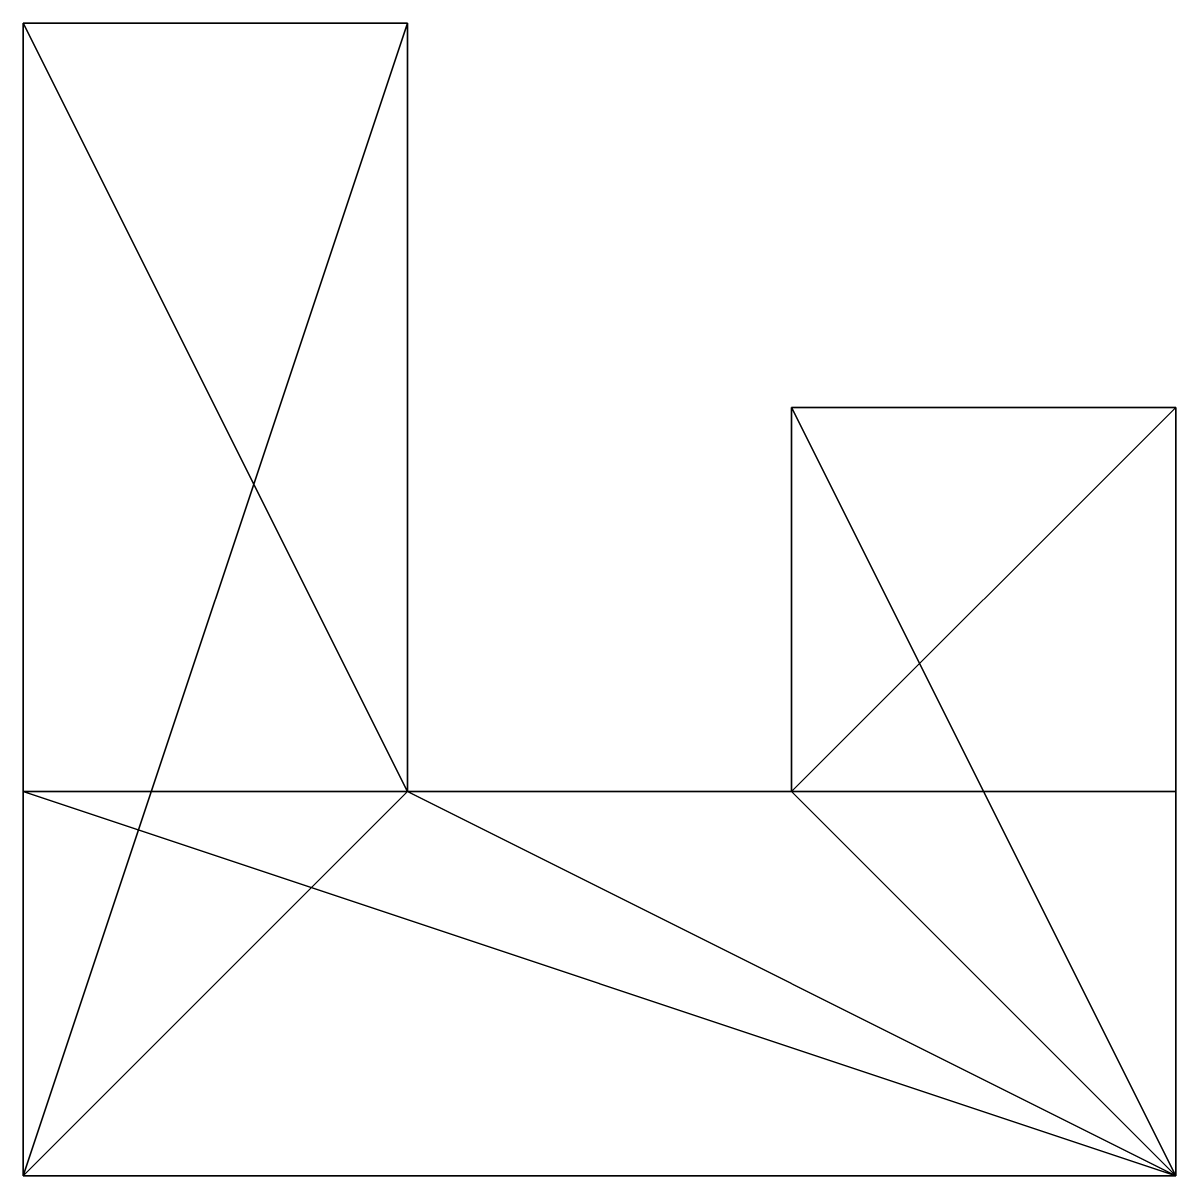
# Model space of a CAD drawing. Extents: x 0 to 3, y 0 to 3.
import ezdxf

# ---------------------------------------------------------------- set-up
doc = ezdxf.new("R2010")
doc.units = 0
doc.layers.get('0').update_dxf_attribs({"linetype": 'CONTINUOUS'})

# ---------------------------------------------------------------- blocks, each defined once
blk = doc.blocks.new('*U6')
at = {"color": 7}
mesh = blk.add_polyface(dxfattribs=at)
corners = [(0, 3), (0, 3, 1), (1, 3), (1, 3, 1)]
mesh.append_faces([[corners[k] for k in face] for face in [(0, 1, 2)]], dxfattribs={"vtx1": -1, "color": 7})
mesh.append_faces([[corners[k] for k in face] for face in [(1, 3, 2)]], dxfattribs={"vtx2": -1, "color": 7})
mesh = blk.add_polyface(dxfattribs=at)
corners = [(1, 1, 1), (0, 3, 1), (0, 1, 1), (1, 3, 1)]
mesh.append_faces([[corners[k] for k in face] for face in [(0, 1, 2)]], dxfattribs={"vtx0": -1, "color": 7})
mesh.append_faces([[corners[k] for k in face] for face in [(0, 3, 1)]], dxfattribs={"vtx2": -1, "color": 7})
mesh = blk.add_polyface(dxfattribs=at)
corners = [(0, 1, 3), (0, 1, 1), (0, 0), (0, 0, 3), (0, 3), (0, 3, 1)]
mesh.append_faces([[corners[k] for k in face] for face in [(1, 4, 2)]], dxfattribs={"vtx0": -1, "vtx2": -1, "color": 7})
mesh.append_faces([[corners[k] for k in face] for face in [(0, 1, 2)]], dxfattribs={"vtx1": -1, "vtx2": -1, "color": 7})
mesh.append_faces([[corners[k] for k in face] for face in [(2, 3, 0), (1, 5, 4)]], dxfattribs={"vtx2": -1, "color": 7})
mesh = blk.add_polyface(dxfattribs=at)
corners = [(0, 0), (1, 1), (3, 0), (1, 3), (0, 3), (3, 1)]
mesh.append_faces([[corners[k] for k in face] for face in [(0, 1, 2)]], dxfattribs={"vtx0": -1, "vtx1": -1, "color": 7})
mesh.append_faces([[corners[k] for k in face] for face in [(0, 3, 1)]], dxfattribs={"vtx0": -1, "vtx2": -1, "color": 7})
mesh.append_faces([[corners[k] for k in face] for face in [(0, 4, 3), (1, 5, 2)]], dxfattribs={"vtx2": -1, "color": 7})
mesh = blk.add_polyface(dxfattribs=at)
corners = [(1, 1), (1, 3), (1, 3, 1), (1, 1, 1)]
mesh.append_faces([[corners[k] for k in face] for face in [(0, 1, 2), (2, 3, 0)]], dxfattribs={"vtx2": -1, "color": 7})
mesh = blk.add_polyface(dxfattribs=at)
corners = [(2, 1, 3), (3, 0, 3), (2, 2, 3), (0, 1, 3), (3, 2, 3), (0, 0, 3)]
mesh.append_faces([[corners[k] for k in face] for face in [(0, 1, 2)]], dxfattribs={"vtx0": -1, "vtx1": -1, "color": 7})
mesh.append_faces([[corners[k] for k in face] for face in [(0, 3, 1)]], dxfattribs={"vtx1": -1, "vtx2": -1, "color": 7})
mesh.append_faces([[corners[k] for k in face] for face in [(1, 4, 2), (3, 5, 1)]], dxfattribs={"vtx2": -1, "color": 7})
mesh = blk.add_polyface(dxfattribs=at)
corners = [(2, 2, 3), (3, 2, 3), (3, 2, 2), (2, 2, 2)]
mesh.append_faces([[corners[k] for k in face] for face in [(0, 1, 2), (2, 3, 0)]], dxfattribs={"vtx2": -1, "color": 7})
mesh = blk.add_polyface(dxfattribs=at)
corners = [(2, 2, 3), (2, 2, 2), (2, 1, 2), (2, 1, 3)]
mesh.append_faces([[corners[k] for k in face] for face in [(0, 1, 2), (2, 3, 0)]], dxfattribs={"vtx2": -1, "color": 7})
mesh = blk.add_polyface(dxfattribs=at)
corners = [(2, 2, 2), (3, 2, 2), (2, 1, 2), (3, 1, 2)]
mesh.append_faces([[corners[k] for k in face] for face in [(0, 1, 2)]], dxfattribs={"vtx1": -1, "color": 7})
mesh.append_faces([[corners[k] for k in face] for face in [(1, 3, 2)]], dxfattribs={"vtx2": -1, "color": 7})
mesh = blk.add_polyface(dxfattribs=at)
corners = [(3, 0, 3), (3, 1), (3, 1, 2), (3, 2, 2), (3, 0), (3, 2, 3)]
mesh.append_faces([[corners[k] for k in face] for face in [(0, 1, 2)]], dxfattribs={"vtx0": -1, "vtx2": -1, "color": 7})
mesh.append_faces([[corners[k] for k in face] for face in [(2, 3, 0)]], dxfattribs={"vtx1": -1, "vtx2": -1, "color": 7})
mesh.append_faces([[corners[k] for k in face] for face in [(0, 4, 1), (3, 5, 0)]], dxfattribs={"vtx2": -1, "color": 7})
mesh = blk.add_polyface(dxfattribs=at)
corners = [(1, 1, 1), (2, 1, 3), (2, 1, 2), (1, 1), (3, 1, 2), (0, 1, 3), (0, 1, 1), (3, 1)]
mesh.append_faces([[corners[k] for k in face] for face in [(0, 1, 2), (2, 3, 0), (0, 5, 1)]], dxfattribs={"vtx0": -1, "vtx2": -1, "color": 7})
mesh.append_faces([[corners[k] for k in face] for face in [(2, 4, 3)]], dxfattribs={"vtx1": -1, "vtx2": -1, "color": 7})
mesh.append_faces([[corners[k] for k in face] for face in [(0, 6, 5), (4, 7, 3)]], dxfattribs={"vtx2": -1, "color": 7})
mesh = blk.add_polyface(dxfattribs=at)
corners = [(0, 0, 3), (3, 0), (3, 0, 3), (0, 0)]
mesh.append_faces([[corners[k] for k in face] for face in [(0, 1, 2)]], dxfattribs={"vtx0": -1, "color": 7})
mesh.append_faces([[corners[k] for k in face] for face in [(0, 3, 1)]], dxfattribs={"vtx2": -1, "color": 7})

msp = doc.modelspace()

# ---------------------------------------------------------------- block references
msp.add_blockref('*U6', (0, 0))

doc.saveas('drawing.dxf')
